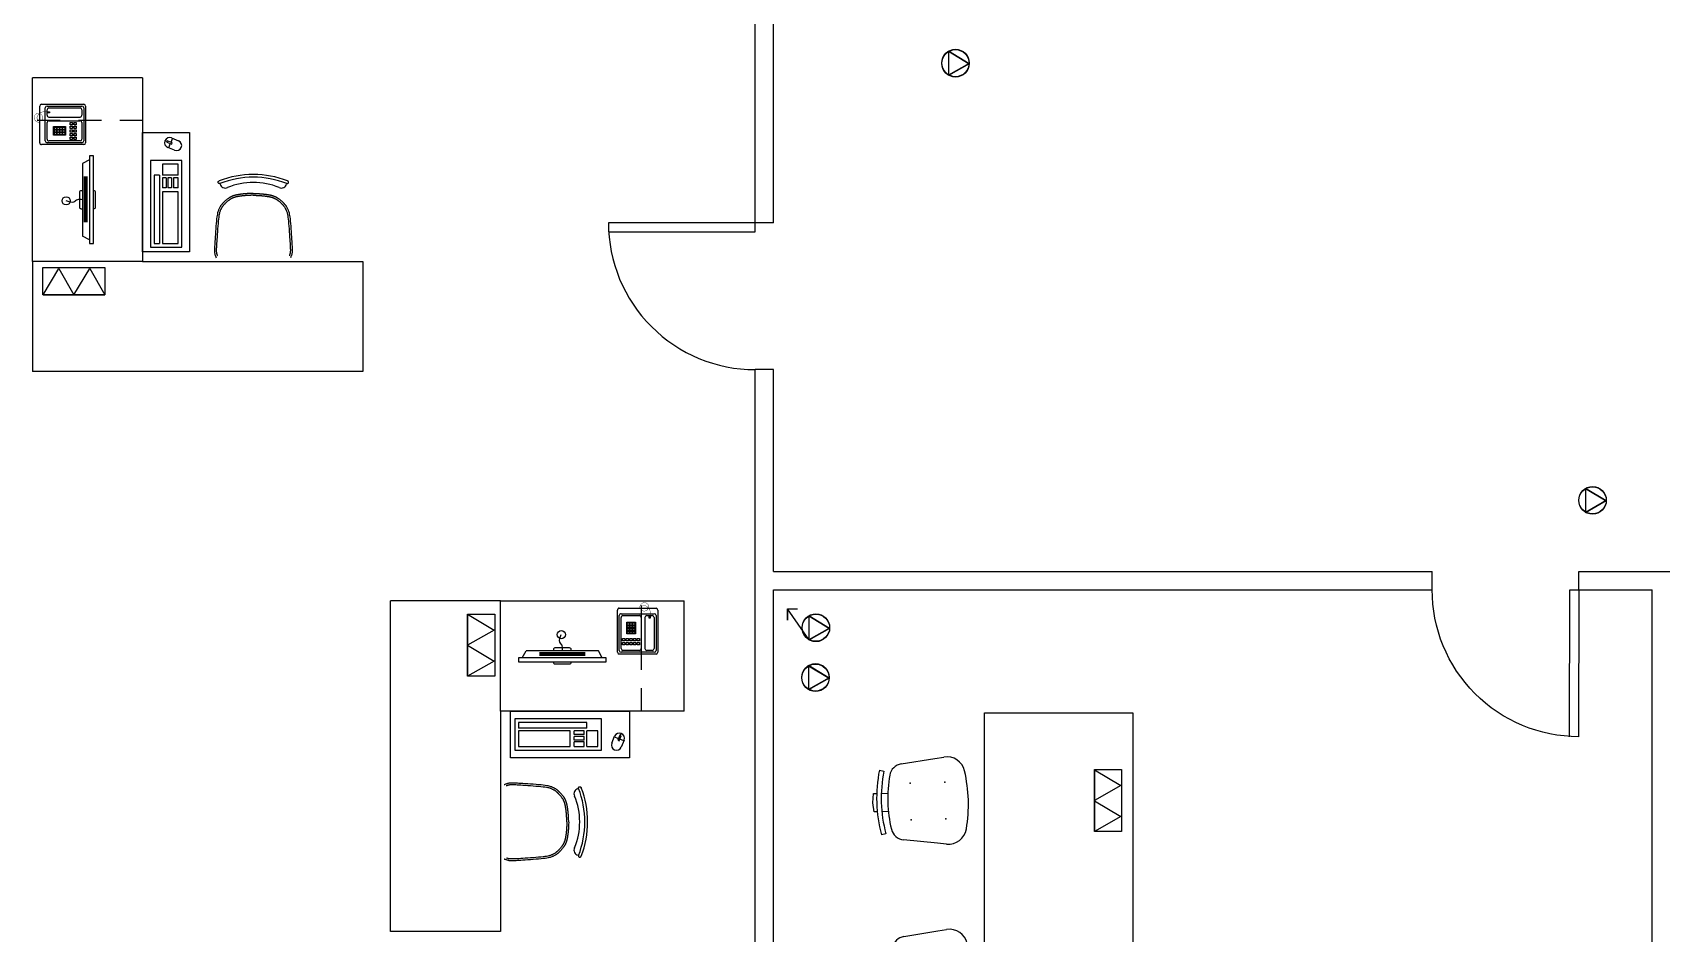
# Model space of a CAD drawing. Header units: millimetres. Extents: x 379 to 563, y 812 to 870.
# Drawn here: x 401.2 to 410.09, y 846.36 to 851.26 of the extents above; entities that cross this region are included whole.
import ezdxf

# ---------------------------------------------------------------- set-up
doc = ezdxf.new("R2010")
doc.units = ezdxf.units.MM
doc.linetypes.add('HIDDEN2', pattern=[0.1875, 0.125, -0.0625])
doc.layers.add('mobiliario', color=140, linetype='Continuous')
doc.layers.add('pontos', color=72, linetype='Continuous')

# ---------------------------------------------------------------- blocks, each defined once
blk = doc.blocks.new('SCHA', base_point=(308, 633))
for p, q in [((298.51, 638.05), (298.76, 640)), ((317.24, 640), (317.49, 638.05))]:
    blk.add_line(p, q)
for centre, radius, start, end in [((302.47, 637.55), 4, 172.875, 258.6195), ((313.53, 637.55), 4, 281.3805, 7.125), ((308, 665), 32, 258.6195, 281.3805)]:
    blk.add_arc(centre, radius, start, end)
for p in [(304, 638), (312, 638)]:
    blk.add_point(p)
blk = doc.blocks.new('SCHB', base_point=(308, 633))
for p, q in [((306, 653.62), (308, 653.87)), ((308, 653.87), (310, 653.62)), ((300.96, 652.19), (300.96, 652.19)), ((301.18, 651.22), (300.96, 652.19)), ((306, 652.94), (306, 653.62)), ((306, 650.58), (306, 651.93)), ((310, 653.62), (310, 652.94)), ((310, 651.93), (310, 650.58)), ((315.04, 652.19), (314.82, 651.22)), ((298.76, 640), (299.73, 647.4)), ((316.27, 647.4), (317.24, 640))]:
    blk.add_line(p, q)
for centre, radius, start, end in [((308, 622), 31, 76.866, 103.134), ((308, 622), 30, 76.866, 103.134), ((308, 621.58), 29, 78.2498, 101.7502), ((302.71, 647.03), 3, 101.7502, 172.875), ((313.29, 647.03), 3, 7.125, 78.2498)]:
    blk.add_arc(centre, radius, start, end)
for p in [(304, 645.58), (312, 645.58)]:
    blk.add_point(p)
blk = doc.blocks.new('Cadeira-03')
at = {"xscale": 2.5, "yscale": 2.5, "zscale": 2.5}
for name in ['SCHB', 'SCHA']:
    blk.add_blockref(name, (0, 0), dxfattribs=at)
blk = doc.blocks.new('TELEFOP')
for p, q in [((-0.1, 0), (0.1, 0)), ((-0.11, -0.24), (-0.11, -0.01)), ((-0.1, -0.21), (-0.1, -0.02)), ((-0.09, -0.01), (0.09, -0.01)), ((-0.09, -0.2), (-0.09, -0.03)), ((-0.08, -0.02), (-0.05, -0.02)), ((-0.04, -0.2), (-0.04, -0.03)), ((-0.02, -0.2), (-0.02, -0.03)), ((-0.01, -0.02), (0.08, -0.02)), ((0.09, -0.03), (0.09, -0.2)), ((0.1, -0.02), (0.1, -0.21)), ((0.11, -0.01), (0.11, -0.24)), ((0.0123, -0.1745), (0.0123, -0.1104)), ((0.0123, -0.1104), (0.0587, -0.1104)), ((0.0587, -0.1745), (0.0123, -0.1745)), ((0.0587, -0.1104), (0.0587, -0.1745)), ((0.1, -0.25), (-0.1, -0.25)), ((0.09, -0.22), (-0.09, -0.22)), ((-0.05, -0.21), (-0.08, -0.21)), ((0.08, -0.21), (-0.01, -0.21))]:
    blk.add_line(p, q)
for points in [[(-0.0099, -0.0507), (0.002, -0.0507), (0.002, -0.0626), (-0.0099, -0.0626)], [(-0.0099, -0.0723), (0.002, -0.0723), (0.002, -0.0842), (-0.0099, -0.0842)], [(0.0101, -0.0507), (0.022, -0.0507), (0.022, -0.0626), (0.0101, -0.0626)], [(0.0101, -0.0723), (0.022, -0.0723), (0.022, -0.0842), (0.0101, -0.0842)], [(0.0301, -0.0507), (0.042, -0.0507), (0.042, -0.0626), (0.0301, -0.0626)], [(0.0301, -0.0723), (0.042, -0.0723), (0.042, -0.0842), (0.0301, -0.0842)], [(0.0501, -0.0507), (0.062, -0.0507), (0.062, -0.0626), (0.0501, -0.0626)], [(0.0501, -0.0723), (0.062, -0.0723), (0.062, -0.0842), (0.0501, -0.0842)], [(0.0701, -0.0507), (0.082, -0.0507), (0.082, -0.0626), (0.0701, -0.0626)], [(0.0701, -0.0723), (0.082, -0.0723), (0.082, -0.0842), (0.0701, -0.0842)], [(0.0156, -0.1133), (0.0274, -0.1133), (0.0274, -0.1252), (0.0156, -0.1252)], [(0.0156, -0.128), (0.0274, -0.128), (0.0274, -0.1399), (0.0156, -0.1399)], [(0.0156, -0.1427), (0.0274, -0.1427), (0.0274, -0.1545), (0.0156, -0.1545)], [(0.0156, -0.1581), (0.0274, -0.1581), (0.0274, -0.17), (0.0156, -0.17)], [(0.0302, -0.1133), (0.0421, -0.1133), (0.0421, -0.1252), (0.0302, -0.1252)], [(0.0302, -0.128), (0.0421, -0.128), (0.0421, -0.1399), (0.0302, -0.1399)], [(0.0302, -0.1427), (0.0421, -0.1427), (0.0421, -0.1545), (0.0302, -0.1545)], [(0.0302, -0.1581), (0.0421, -0.1581), (0.0421, -0.17), (0.0302, -0.17)], [(0.0449, -0.1133), (0.0568, -0.1133), (0.0568, -0.1252), (0.0449, -0.1252)], [(0.0449, -0.128), (0.0568, -0.128), (0.0568, -0.1399), (0.0449, -0.1399)], [(0.0449, -0.1427), (0.0568, -0.1427), (0.0568, -0.1545), (0.0449, -0.1545)], [(0.0449, -0.1581), (0.0568, -0.1581), (0.0568, -0.17), (0.0449, -0.17)], [(-0.0685, -0.2056), (-0.0685, -0.1961), (-0.0626, -0.1961), (-0.0626, -0.2056)]]:
    blk.add_lwpolyline(points, close=True)
at = {"const_width": 0.00199}
blk.add_lwpolyline([(-0.0658, -0.2059, 0.40574), (-0.0446, -0.2623, 1.618522), (-0.0401, -0.2348, 1.478802), (-0.0189, -0.2719, 0.24273), (-0.0114, -0.2476, 0.24273)], format="xyb", dxfattribs=at)
for centre, start, end in [((-0.1, -0.01), 90, 180), ((0.1, -0.01), 0, 90), ((-0.09, -0.02), 90, 180), ((-0.08, -0.03), 90, 180), ((-0.05, -0.03), 360, 90), ((-0.01, -0.03), 90, 180), ((0.08, -0.03), 0, 90), ((0.09, -0.02), 0, 90), ((-0.1, -0.24), 180, 270), ((-0.09, -0.21), 180, 270), ((-0.08, -0.2), 180, 270), ((-0.05, -0.2), 270, 360), ((-0.01, -0.2), 180, 270), ((0.08, -0.2), 270, 0), ((0.09, -0.21), 270, 0), ((0.1, -0.24), 270, 0)]:
    blk.add_arc(centre, 0.01, start, end)

msp = doc.modelspace()

# ---------------------------------------------------------------- linework, layer by layer
for p, q in [((405.1435, 850.2281), (405.1435, 851.3281)), ((405.2435, 850.2281), (405.2435, 851.3281)), ((404.3435, 850.2281), (404.3435, 850.1781)), ((405.2435, 850.2281), (405.1435, 850.2281)), ((405.1435, 841.4338), (405.1435, 849.4281)), ((405.2435, 849.4281), (405.1435, 849.4281)), ((405.2435, 848.3281), (405.2435, 849.4281)), ((405.2435, 848.3281), (408.8352, 848.3281)), ((408.8352, 848.2281), (408.8352, 848.3281)), ((409.6352, 848.2281), (409.6352, 848.3281)), ((409.6352, 848.3281), (413.4352, 848.3281)), ((405.2435, 841.5338), (405.2435, 848.2281)), ((405.2435, 848.2281), (408.8352, 848.2281)), ((409.6352, 848.2281), (410.0352, 848.2281)), ((410.0352, 841.534), (410.0352, 848.2281))]:
    msp.add_line(p, q)
for points in [[(404.3435, 850.1781), (405.1435, 850.1781), (405.1435, 850.2281), (404.3435, 850.2281, 0.414214), (405.1435, 849.4281)], [(409.5831, 847.4282), (409.5852, 848.2282), (409.6352, 848.2281), (409.6331, 847.4281, -0.414214), (408.8352, 848.2302)]]:
    msp.add_lwpolyline(points, format="xyb")
at = {"layer": 'mobiliario'}
for p, q in [((401.2035, 850.0174), (401.2035, 851.0174)), ((401.8035, 851.0174), (401.2035, 851.0174)), ((401.8035, 851.0174), (401.8035, 850.0174)), ((401.9658, 850.6888), (401.9566, 850.6666)), ((401.9618, 850.6904), (401.9993, 850.675)), ((401.9362, 850.6708), (401.9255, 850.6752)), ((401.9781, 850.6234), (401.9406, 850.6388)), ((401.9537, 850.6594), (401.9446, 850.6372)), ((401.5131, 850.5717), (401.476, 850.5509)), ((401.476, 850.5509), (401.476, 850.1561)), ((401.5131, 850.5924), (401.5131, 850.1146)), ((401.5349, 850.5924), (401.5131, 850.5924)), ((401.5349, 850.1146), (401.5349, 850.5924)), ((402.0168, 850.5679), (401.8458, 850.5679)), ((401.8458, 850.5679), (401.8458, 850.095)), ((401.9967, 850.5478), (401.9112, 850.5478)), ((401.9112, 850.5478), (401.9112, 850.4874)), ((401.9967, 850.4874), (401.9967, 850.5478)), ((402.0168, 850.095), (402.0168, 850.5679)), ((401.5026, 850.4766), (401.4832, 850.4766)), ((401.5026, 850.4704), (401.4832, 850.4704)), ((401.5026, 850.4641), (401.4832, 850.4641)), ((401.5026, 850.4579), (401.4832, 850.4579)), ((401.5026, 850.4516), (401.4832, 850.4516)), ((401.5026, 850.4454), (401.4832, 850.4454)), ((401.5026, 850.4391), (401.4832, 850.4391)), ((401.5026, 850.4329), (401.4832, 850.4329)), ((401.5026, 850.4266), (401.4832, 850.4266)), ((401.8659, 850.4874), (401.8659, 850.1151)), ((401.8961, 850.4874), (401.8659, 850.4874)), ((401.8961, 850.4874), (401.8961, 850.1151)), ((401.9967, 850.4874), (401.9112, 850.4874)), ((401.9313, 850.4723), (401.9112, 850.4723)), ((401.9112, 850.4723), (401.9112, 850.4188)), ((401.9313, 850.4723), (401.9313, 850.4188)), ((401.9615, 850.4723), (401.9414, 850.4723)), ((401.9414, 850.4723), (401.9414, 850.4188)), ((401.9615, 850.4723), (401.9615, 850.4188)), ((401.9967, 850.4723), (401.9716, 850.4723)), ((401.9716, 850.4723), (401.9716, 850.4188)), ((401.9967, 850.4188), (401.9967, 850.4723)), ((402.2249, 850.4419), (402.2256, 850.4393)), ((402.5896, 850.4419), (402.5888, 850.4393)), ((401.5026, 850.4204), (401.4832, 850.4204)), ((401.5026, 850.4141), (401.4832, 850.4141)), ((401.5026, 850.4079), (401.4832, 850.4079)), ((401.5026, 850.4016), (401.4832, 850.4016)), ((401.5026, 850.3954), (401.4832, 850.3954)), ((401.5026, 850.3891), (401.4832, 850.3891)), ((401.5026, 850.3829), (401.4832, 850.3829)), ((401.5026, 850.3766), (401.4832, 850.3766)), ((401.5026, 850.3704), (401.4832, 850.3704)), ((401.5026, 850.3641), (401.4832, 850.3641)), ((401.5026, 850.3579), (401.4832, 850.3579)), ((401.5026, 850.3516), (401.4832, 850.3516)), ((401.5026, 850.3454), (401.4832, 850.3454)), ((401.5026, 850.3391), (401.4832, 850.3391)), ((401.5026, 850.3329), (401.4832, 850.3329)), ((401.9313, 850.4188), (401.9112, 850.4188)), ((401.9967, 850.3962), (401.9112, 850.3962)), ((401.9112, 850.3962), (401.9112, 850.1151)), ((401.9615, 850.4188), (401.9414, 850.4188)), ((401.9967, 850.4188), (401.9716, 850.4188)), ((401.9967, 850.1151), (401.9967, 850.3962)), ((401.5026, 850.3266), (401.4832, 850.3266)), ((401.5026, 850.3204), (401.4832, 850.3204)), ((401.5026, 850.3141), (401.4832, 850.3141)), ((401.5026, 850.3079), (401.4832, 850.3079)), ((401.5026, 850.3016), (401.4832, 850.3016)), ((401.5026, 850.2954), (401.4832, 850.2954)), ((401.5026, 850.2891), (401.4832, 850.2891)), ((401.5026, 850.2829), (401.4832, 850.2829)), ((401.5026, 850.2766), (401.4832, 850.2766)), ((401.5026, 850.2704), (401.4832, 850.2704)), ((401.5026, 850.2641), (401.4832, 850.2641)), ((401.5026, 850.2579), (401.4832, 850.2579)), ((401.5026, 850.2516), (401.4832, 850.2516)), ((401.5026, 850.2454), (401.4832, 850.2454)), ((401.5131, 850.1353), (401.476, 850.1561)), ((401.5026, 850.2391), (401.4832, 850.2391)), ((401.5026, 850.2329), (401.4832, 850.2329)), ((401.5131, 850.1146), (401.5349, 850.1146)), ((401.8458, 850.095), (402.0168, 850.095)), ((401.8659, 850.1151), (401.8961, 850.1151)), ((401.9112, 850.1151), (401.9967, 850.1151)), ((401.8035, 850.0174), (401.2035, 850.0174)), ((401.2035, 850.0174), (401.2035, 849.4174)), ((402.1929, 850.0174), (402.6195, 850.0174)), ((401.8035, 849.4174), (401.2035, 849.4174)), ((403.1558, 847.5677), (403.1558, 848.1677)), ((403.7558, 848.1677), (403.1558, 848.1677)), ((403.7558, 848.1677), (404.7558, 848.1677)), ((403.7558, 847.5677), (403.7558, 848.1677)), ((404.7558, 847.5677), (404.7558, 848.1677)), ((403.853, 847.8582), (403.853, 847.8363)), ((404.3309, 847.8582), (403.853, 847.8582)), ((403.8737, 847.8582), (403.8946, 847.8953)), ((404.2893, 847.8953), (403.8946, 847.8953)), ((403.9713, 847.8687), (403.9713, 847.8881)), ((403.9776, 847.8687), (403.9776, 847.8881)), ((403.9838, 847.8687), (403.9838, 847.8881)), ((403.9901, 847.8687), (403.9901, 847.8881)), ((403.9963, 847.8687), (403.9963, 847.8881)), ((404.0026, 847.8687), (404.0026, 847.8881)), ((404.0088, 847.8687), (404.0088, 847.8881)), ((404.0151, 847.8687), (404.0151, 847.8881)), ((404.0213, 847.8687), (404.0213, 847.8881)), ((404.0276, 847.8687), (404.0276, 847.8881)), ((404.0338, 847.8687), (404.0338, 847.8881)), ((404.0401, 847.8687), (404.0401, 847.8881)), ((404.0463, 847.8687), (404.0463, 847.8881)), ((404.0526, 847.8687), (404.0526, 847.8881)), ((404.0588, 847.8687), (404.0588, 847.8881)), ((404.0651, 847.8687), (404.0651, 847.8881)), ((404.0713, 847.8687), (404.0713, 847.8881)), ((404.0776, 847.8687), (404.0776, 847.8881)), ((404.0838, 847.8687), (404.0838, 847.8881)), ((404.0901, 847.8687), (404.0901, 847.8881)), ((404.0963, 847.8687), (404.0963, 847.8881)), ((404.1026, 847.8687), (404.1026, 847.8881)), ((404.1088, 847.8687), (404.1088, 847.8881)), ((404.1151, 847.8687), (404.1151, 847.8881)), ((404.1213, 847.8687), (404.1213, 847.8881)), ((404.1276, 847.8687), (404.1276, 847.8881)), ((404.1338, 847.8687), (404.1338, 847.8881)), ((404.1401, 847.8687), (404.1401, 847.8881)), ((404.1463, 847.8687), (404.1463, 847.8881)), ((404.1526, 847.8687), (404.1526, 847.8881)), ((404.1588, 847.8687), (404.1588, 847.8881)), ((404.1651, 847.8687), (404.1651, 847.8881)), ((404.1713, 847.8687), (404.1713, 847.8881)), ((404.1776, 847.8687), (404.1776, 847.8881)), ((404.1838, 847.8687), (404.1838, 847.8881)), ((404.1901, 847.8687), (404.1901, 847.8881)), ((404.1963, 847.8687), (404.1963, 847.8881)), ((404.2026, 847.8687), (404.2026, 847.8881)), ((404.2088, 847.8687), (404.2088, 847.8881)), ((404.2151, 847.8687), (404.2151, 847.8881)), ((404.3101, 847.8582), (404.2893, 847.8953)), ((404.3309, 847.8363), (404.3309, 847.8582)), ((403.853, 847.8363), (404.3309, 847.8363)), ((404.7558, 847.5677), (403.7558, 847.5677)), ((403.8334, 847.5255), (403.8334, 847.3544)), ((404.3064, 847.5255), (403.8334, 847.5255)), ((404.2259, 847.5053), (403.8536, 847.5053)), ((403.8536, 847.5053), (403.8536, 847.4752)), ((404.2259, 847.4752), (404.2259, 847.5053)), ((404.3064, 847.3544), (404.3064, 847.5255)), ((404.2259, 847.4752), (403.8536, 847.4752)), ((403.8536, 847.4601), (403.8536, 847.3745)), ((404.1346, 847.4601), (403.8536, 847.4601)), ((404.1346, 847.3745), (404.1346, 847.4601)), ((404.1573, 847.4399), (404.1573, 847.4601)), ((404.2108, 847.4601), (404.1573, 847.4601)), ((404.2108, 847.4399), (404.1573, 847.4399)), ((404.1573, 847.4097), (404.1573, 847.4299)), ((404.2108, 847.4299), (404.1573, 847.4299)), ((404.2108, 847.4097), (404.1573, 847.4097)), ((404.2108, 847.4399), (404.2108, 847.4601)), ((404.2108, 847.4097), (404.2108, 847.4299)), ((404.2259, 847.3745), (404.2259, 847.4601)), ((404.2862, 847.4601), (404.2259, 847.4601)), ((404.2862, 847.3745), (404.2862, 847.4601)), ((404.3619, 847.3931), (404.3773, 847.4306)), ((404.3978, 847.4176), (404.3757, 847.4267)), ((404.4272, 847.4055), (404.405, 847.4146)), ((404.4092, 847.435), (404.4137, 847.4458)), ((404.4288, 847.4094), (404.4134, 847.3719)), ((403.8334, 847.3544), (404.3064, 847.3544)), ((403.8536, 847.3745), (404.1346, 847.3745)), ((404.1573, 847.3745), (404.1573, 847.3997)), ((404.2108, 847.3997), (404.1573, 847.3997)), ((404.1573, 847.3745), (404.2108, 847.3745)), ((404.2108, 847.3745), (404.2108, 847.3997)), ((404.2259, 847.3745), (404.2862, 847.3745)), ((403.7558, 847.1783), (403.7558, 846.7517)), ((404.1803, 847.1464), (404.1777, 847.1456)), ((404.1803, 846.7817), (404.1777, 846.7824))]:
    msp.add_line(p, q, dxfattribs=at)
at = {"layer": 'mobiliario', "linetype": 'HIDDEN2'}
for p, q in [((401.8035, 850.7863), (401.2035, 850.7863)), ((404.5247, 847.5677), (404.5247, 848.1677))]:
    msp.add_line(p, q, dxfattribs=at)
at = {"layer": 'mobiliario'}
for points in [[(402.0585, 850.0703), (401.8035, 850.0703), (401.8035, 850.7203), (402.0585, 850.7203)], [(401.9654, 850.663), (401.9377, 850.6744), (401.9347, 850.6672), (401.9624, 850.6558)], [(403.8088, 847.3127), (403.8088, 847.5677), (404.4588, 847.5677), (404.4588, 847.3127)], [(406.3945, 847.5583), (407.2024, 847.5583), (407.2024, 845.6448), (406.3945, 845.6448)], [(404.4014, 847.4058), (404.4128, 847.4335), (404.4056, 847.4365), (404.3942, 847.4088)]]:
    msp.add_lwpolyline(points, close=True, dxfattribs=at)
for points in [[(402.2249, 850.4419, -0.095977), (402.2219, 850.4416, -0.097414), (402.219, 850.4425, -0.099518), (402.2167, 850.4445, -0.101059), (402.2154, 850.4471, -0.101059), (402.2152, 850.45, -0.099518), (402.2162, 850.4528, -0.097414), (402.2181, 850.4551, -0.095977), (402.2209, 850.4564, -0.095977)], [(402.5896, 850.4419, 0.095977), (402.5926, 850.4416, 0.097414), (402.5954, 850.4425, 0.099518), (402.5977, 850.4445, 0.101059), (402.599, 850.4471, 0.101059), (402.5992, 850.45, 0.099518), (402.5983, 850.4528, 0.097414), (402.5963, 850.4551, 0.095977), (402.5936, 850.4564, 0.095977)], [(401.476, 850.4022), (401.4675, 850.4022, 0.414214), (401.459, 850.3937), (401.459, 850.3133, 0.414214), (401.4675, 850.3048), (401.476, 850.3048)], [(401.5349, 850.3048), (401.5381, 850.3048, 0.414214), (401.5465, 850.3133), (401.5465, 850.3937, 0.414214), (401.5381, 850.4022), (401.5349, 850.4022)], [(404.1406, 847.8953), (404.1406, 847.9038, 0.414214), (404.1321, 847.9122), (404.0517, 847.9122, 0.414214), (404.0433, 847.9038), (404.0433, 847.8953)], [(404.0433, 847.8363), (404.0433, 847.8332, 0.414214), (404.0517, 847.8247), (404.1321, 847.8247, 0.414214), (404.1406, 847.8332), (404.1406, 847.8363)], [(404.1803, 847.1464, -0.095977), (404.1801, 847.1494, -0.097414), (404.181, 847.1522, -0.099518), (404.1829, 847.1545, -0.101059), (404.1855, 847.1558, -0.101059), (404.1884, 847.156, -0.099518), (404.1913, 847.1551, -0.097414), (404.1935, 847.1531, -0.095977), (404.1949, 847.1504, -0.095977)], [(404.1803, 846.7817, 0.095977), (404.1801, 846.7787, 0.097414), (404.181, 846.7758, 0.099518), (404.1829, 846.7735, 0.101059), (404.1855, 846.7722, 0.101059), (404.1884, 846.772, 0.099518), (404.1913, 846.773, 0.097414), (404.1935, 846.7749, 0.095977), (404.1949, 846.7777, 0.095977)]]:
    msp.add_lwpolyline(points, format="xyb", dxfattribs=at)
for points in [[(402.4067, 850.3886), (402.4032, 850.3884), (402.3928, 850.3879), (402.3892, 850.3877), (402.386, 850.3876), (402.3832, 850.3874), (402.3792, 850.3872), (402.3767, 850.3871), (402.3755, 850.387), (402.3742, 850.387), (402.3729, 850.3869), (402.3717, 850.3868), (402.3704, 850.3868), (402.3691, 850.3867), (402.3678, 850.3866), (402.3665, 850.3865), (402.3652, 850.3864), (402.3639, 850.3863), (402.3626, 850.3862), (402.3613, 850.3861), (402.36, 850.3859), (402.3587, 850.3858), (402.3575, 850.3857), (402.3562, 850.3856), (402.355, 850.3854), (402.3537, 850.3853), (402.3525, 850.3852), (402.3512, 850.3851), (402.3499, 850.3849), (402.3487, 850.3848), (402.3474, 850.3847), (402.3461, 850.3845), (402.3448, 850.3844), (402.3436, 850.3842), (402.3423, 850.3841), (402.341, 850.3839), (402.3397, 850.3838), (402.3384, 850.3836), (402.3371, 850.3834), (402.3357, 850.3832), (402.3344, 850.383), (402.3331, 850.3828), (402.3318, 850.3826), (402.3306, 850.3824), (402.3293, 850.3822), (402.3281, 850.3819), (402.3268, 850.3817), (402.3256, 850.3815), (402.3244, 850.3813), (402.3231, 850.3811), (402.3219, 850.3809), (402.3206, 850.3807), (402.3193, 850.3805), (402.318, 850.3803), (402.3166, 850.38), (402.3153, 850.3797), (402.3139, 850.3795), (402.3125, 850.3792), (402.3112, 850.3789), (402.3098, 850.3785), (402.3084, 850.3782), (402.3071, 850.3778), (402.3057, 850.3774), (402.3043, 850.377), (402.303, 850.3766), (402.3016, 850.3762), (402.3003, 850.3757), (402.2989, 850.3753), (402.2976, 850.3748), (402.2963, 850.3743), (402.2949, 850.3738), (402.2936, 850.3733), (402.2922, 850.3728), (402.2909, 850.3722), (402.2895, 850.3716), (402.2882, 850.371), (402.2868, 850.3704), (402.2854, 850.3698), (402.284, 850.3691), (402.2826, 850.3683), (402.2811, 850.3676), (402.2797, 850.3667), (402.2782, 850.3658), (402.2766, 850.3649), (402.275, 850.3638), (402.2733, 850.3626), (402.2714, 850.3613), (402.2695, 850.3599), (402.2675, 850.3583), (402.2653, 850.3566), (402.2631, 850.3548), (402.2609, 850.353), (402.2586, 850.3511), (402.2564, 850.3492), (402.2542, 850.3474), (402.2522, 850.3455), (402.2503, 850.3438), (402.2485, 850.3421), (402.2469, 850.3406), (402.2453, 850.339), (402.2439, 850.3376), (402.2425, 850.3361), (402.2412, 850.3347), (402.2399, 850.3333), (402.2386, 850.3319), (402.2373, 850.3305), (402.2359, 850.329), (402.2346, 850.3274), (402.2332, 850.3256), (402.2317, 850.3238), (402.2303, 850.3219), (402.2289, 850.3198), (402.2275, 850.3176), (402.2261, 850.3153), (402.2247, 850.3129), (402.2234, 850.3104), (402.222, 850.3077), (402.2207, 850.305), (402.2193, 850.3021), (402.218, 850.299), (402.2167, 850.2957), (402.2153, 850.2919), (402.2139, 850.2875), (402.2125, 850.2823), (402.2112, 850.2761), (402.2099, 850.2688), (402.2086, 850.2601), (402.2073, 850.2498), (402.206, 850.2379), (402.2048, 850.2245), (402.2036, 850.2101), (402.2024, 850.1952), (402.2013, 850.1802), (402.2002, 850.1655), (402.1993, 850.1515), (402.1984, 850.1386), (402.1977, 850.1272), (402.197, 850.1173), (402.1965, 850.1086), (402.196, 850.1011), (402.1957, 850.0946), (402.1954, 850.0889), (402.1953, 850.0838), (402.1952, 850.0794), (402.1953, 850.0753), (402.1954, 850.0715), (402.1957, 850.068), (402.1961, 850.0647), (402.1966, 850.0615), (402.1972, 850.0585), (402.198, 850.0556), (402.1988, 850.0527), (402.1998, 850.0498), (402.2008, 850.0469), (402.202, 850.044), (402.2031, 850.0411), (402.2044, 850.0382), (402.205, 850.037)], [(402.4072, 850.3786), (402.4037, 850.3784), (402.4006, 850.3783), (402.3979, 850.3781), (402.3955, 850.378), (402.3933, 850.3779), (402.3914, 850.3778), (402.3897, 850.3777), (402.3881, 850.3777), (402.3865, 850.3776), (402.3851, 850.3775), (402.3837, 850.3774), (402.3823, 850.3774), (402.381, 850.3773), (402.3797, 850.3772), (402.3785, 850.3772), (402.3772, 850.3771), (402.376, 850.377), (402.3747, 850.377), (402.3735, 850.3769), (402.3722, 850.3768), (402.371, 850.3768), (402.3697, 850.3767), (402.3685, 850.3766), (402.3672, 850.3765), (402.366, 850.3764), (402.3647, 850.3763), (402.3635, 850.3762), (402.3622, 850.3761), (402.361, 850.376), (402.3597, 850.3759), (402.3585, 850.3757), (402.3572, 850.3756), (402.356, 850.3755), (402.3547, 850.3754), (402.3535, 850.3752), (402.3522, 850.3751), (402.351, 850.375), (402.3497, 850.3748), (402.3485, 850.3747), (402.3472, 850.3746), (402.346, 850.3744), (402.3447, 850.3743), (402.3435, 850.3741), (402.3422, 850.374), (402.341, 850.3738), (402.3397, 850.3737), (402.3385, 850.3735), (402.3372, 850.3733), (402.336, 850.3731), (402.3347, 850.3729), (402.3335, 850.3727), (402.3322, 850.3725), (402.331, 850.3723), (402.3297, 850.3721), (402.3285, 850.3719), (402.3272, 850.3717), (402.326, 850.3715), (402.3247, 850.3713), (402.3235, 850.3711), (402.3222, 850.3708), (402.321, 850.3706), (402.3197, 850.3704), (402.3185, 850.3702), (402.3172, 850.3699), (402.316, 850.3697), (402.3147, 850.3694), (402.3135, 850.3691), (402.3122, 850.3688), (402.311, 850.3685), (402.3097, 850.3682), (402.3085, 850.3678), (402.3072, 850.3674), (402.306, 850.3671), (402.3047, 850.3667), (402.3035, 850.3663), (402.3022, 850.3658), (402.301, 850.3654), (402.2997, 850.3649), (402.2985, 850.3645), (402.2972, 850.364), (402.296, 850.3635), (402.2947, 850.363), (402.2935, 850.3624), (402.2922, 850.3619), (402.291, 850.3613), (402.2897, 850.3607), (402.2885, 850.3601), (402.2872, 850.3595), (402.286, 850.3588), (402.2847, 850.3581), (402.2834, 850.3573), (402.282, 850.3565), (402.2806, 850.3555), (402.279, 850.3544), (402.2774, 850.3532), (402.2756, 850.3519), (402.2736, 850.3504), (402.2715, 850.3488), (402.2694, 850.3471), (402.2672, 850.3453), (402.265, 850.3435), (402.2629, 850.3416), (402.2608, 850.3398), (402.2589, 850.3381), (402.2571, 850.3365), (402.2554, 850.3349), (402.2539, 850.3334), (402.2524, 850.332), (402.2511, 850.3306), (402.2497, 850.3292), (402.2485, 850.3279), (402.2472, 850.3265), (402.246, 850.3252), (402.2447, 850.3238), (402.2435, 850.3224), (402.2422, 850.3209), (402.241, 850.3194), (402.2397, 850.3178), (402.2385, 850.3161), (402.2372, 850.3143), (402.236, 850.3123), (402.2347, 850.3103), (402.2335, 850.3081), (402.2322, 850.3058), (402.231, 850.3033), (402.2297, 850.3007), (402.2285, 850.298), (402.2272, 850.2951), (402.226, 850.2921), (402.2247, 850.2887), (402.2235, 850.2847), (402.2222, 850.2799), (402.221, 850.2742), (402.2197, 850.2672), (402.2185, 850.2588), (402.2172, 850.2487), (402.216, 850.2369), (402.2147, 850.2236), (402.2135, 850.2093), (402.2124, 850.1945), (402.2113, 850.1795), (402.2102, 850.1648), (402.2093, 850.1508), (402.2084, 850.1379), (402.2076, 850.1266), (402.207, 850.1167), (402.2064, 850.108), (402.206, 850.1006), (402.2057, 850.0941), (402.2054, 850.0885), (402.2053, 850.0836), (402.2052, 850.0794), (402.2053, 850.0755), (402.2054, 850.0721), (402.2057, 850.069), (402.206, 850.0661), (402.2064, 850.0634), (402.207, 850.0608), (402.2076, 850.0583), (402.2084, 850.0557), (402.2093, 850.0531), (402.2102, 850.0504), (402.2113, 850.0477), (402.2114, 850.0474)], [(402.4072, 850.3786), (402.4107, 850.3784), (402.4138, 850.3783), (402.4166, 850.3781), (402.419, 850.378), (402.4211, 850.3779), (402.423, 850.3778), (402.4248, 850.3777), (402.4264, 850.3777), (402.4279, 850.3776), (402.4294, 850.3775), (402.4308, 850.3774), (402.4321, 850.3774), (402.4334, 850.3773), (402.4347, 850.3772), (402.436, 850.3772), (402.4372, 850.3771), (402.4385, 850.377), (402.4397, 850.377), (402.441, 850.3769), (402.4422, 850.3768), (402.4435, 850.3768), (402.4447, 850.3767), (402.446, 850.3766), (402.4472, 850.3765), (402.4485, 850.3764), (402.4497, 850.3763), (402.451, 850.3762), (402.4522, 850.3761), (402.4535, 850.376), (402.4547, 850.3759), (402.456, 850.3757), (402.4572, 850.3756), (402.4585, 850.3755), (402.4597, 850.3754), (402.461, 850.3752), (402.4622, 850.3751), (402.4635, 850.375), (402.4647, 850.3748), (402.466, 850.3747), (402.4672, 850.3746), (402.4685, 850.3744), (402.4697, 850.3743), (402.471, 850.3741), (402.4722, 850.374), (402.4735, 850.3738), (402.4747, 850.3737), (402.476, 850.3735), (402.4772, 850.3733), (402.4785, 850.3731), (402.4797, 850.3729), (402.481, 850.3727), (402.4822, 850.3725), (402.4835, 850.3723), (402.4847, 850.3721), (402.486, 850.3719), (402.4872, 850.3717), (402.4885, 850.3715), (402.4897, 850.3713), (402.491, 850.3711), (402.4922, 850.3708), (402.4935, 850.3706), (402.4947, 850.3704), (402.496, 850.3702), (402.4972, 850.3699), (402.4985, 850.3697), (402.4997, 850.3694), (402.501, 850.3691), (402.5022, 850.3688), (402.5035, 850.3685), (402.5047, 850.3682), (402.506, 850.3678), (402.5072, 850.3674), (402.5085, 850.3671), (402.5097, 850.3667), (402.511, 850.3663), (402.5122, 850.3658), (402.5135, 850.3654), (402.5147, 850.3649), (402.516, 850.3645), (402.5172, 850.364), (402.5185, 850.3635), (402.5197, 850.363), (402.521, 850.3624), (402.5222, 850.3619), (402.5235, 850.3613), (402.5247, 850.3607), (402.526, 850.3601), (402.5272, 850.3595), (402.5285, 850.3588), (402.5297, 850.3581), (402.5311, 850.3573), (402.5324, 850.3565), (402.5339, 850.3555), (402.5354, 850.3544), (402.5371, 850.3532), (402.5389, 850.3519), (402.5408, 850.3504), (402.5429, 850.3488), (402.545, 850.3471), (402.5472, 850.3453), (402.5494, 850.3435), (402.5515, 850.3416), (402.5536, 850.3398), (402.5556, 850.3381), (402.5574, 850.3365), (402.559, 850.3349), (402.5606, 850.3334), (402.562, 850.332), (402.5634, 850.3306), (402.5647, 850.3292), (402.566, 850.3279), (402.5672, 850.3265), (402.5685, 850.3252), (402.5697, 850.3238), (402.571, 850.3224), (402.5722, 850.3209), (402.5735, 850.3194), (402.5747, 850.3178), (402.576, 850.3161), (402.5772, 850.3143), (402.5785, 850.3123), (402.5797, 850.3103), (402.581, 850.3081), (402.5822, 850.3058), (402.5835, 850.3033), (402.5847, 850.3007), (402.586, 850.298), (402.5872, 850.2951), (402.5885, 850.2921), (402.5897, 850.2887), (402.591, 850.2847), (402.5922, 850.2799), (402.5935, 850.2742), (402.5947, 850.2672), (402.596, 850.2588), (402.5972, 850.2487), (402.5985, 850.2369), (402.5997, 850.2236), (402.6009, 850.2093), (402.6021, 850.1945), (402.6032, 850.1795), (402.6042, 850.1648), (402.6052, 850.1508), (402.6061, 850.1379), (402.6068, 850.1266), (402.6075, 850.1167), (402.608, 850.108), (402.6085, 850.1006), (402.6088, 850.0941), (402.609, 850.0885), (402.6092, 850.0836), (402.6092, 850.0794), (402.6092, 850.0755), (402.609, 850.0721), (402.6088, 850.069), (402.6085, 850.0661), (402.608, 850.0634), (402.6075, 850.0608), (402.6068, 850.0583), (402.6061, 850.0557), (402.6052, 850.0531), (402.6042, 850.0504), (402.6037, 850.049)], [(402.4077, 850.3886), (402.4112, 850.3884), (402.4216, 850.3879), (402.4253, 850.3877), (402.4284, 850.3876), (402.4313, 850.3874), (402.4352, 850.3872), (402.4377, 850.3871), (402.439, 850.387), (402.4402, 850.387), (402.4415, 850.3869), (402.4428, 850.3868), (402.4441, 850.3868), (402.4454, 850.3867), (402.4467, 850.3866), (402.448, 850.3865), (402.4493, 850.3864), (402.4506, 850.3863), (402.4519, 850.3862), (402.4532, 850.3861), (402.4544, 850.3859), (402.4557, 850.3858), (402.457, 850.3857), (402.4582, 850.3856), (402.4595, 850.3854), (402.4607, 850.3853), (402.462, 850.3852), (402.4632, 850.3851), (402.4645, 850.3849), (402.4658, 850.3848), (402.467, 850.3847), (402.4683, 850.3845), (402.4696, 850.3844), (402.4709, 850.3842), (402.4722, 850.3841), (402.4735, 850.3839), (402.4748, 850.3838), (402.4761, 850.3836), (402.4774, 850.3834), (402.4787, 850.3832), (402.48, 850.383), (402.4813, 850.3828), (402.4826, 850.3826), (402.4839, 850.3824), (402.4851, 850.3822), (402.4864, 850.3819), (402.4876, 850.3817), (402.4888, 850.3815), (402.4901, 850.3813), (402.4913, 850.3811), (402.4926, 850.3809), (402.4939, 850.3807), (402.4952, 850.3805), (402.4965, 850.3803), (402.4978, 850.38), (402.4992, 850.3797), (402.5006, 850.3795), (402.5019, 850.3792), (402.5033, 850.3789), (402.5046, 850.3785), (402.506, 850.3782), (402.5074, 850.3778), (402.5087, 850.3774), (402.5101, 850.377), (402.5115, 850.3766), (402.5128, 850.3762), (402.5142, 850.3757), (402.5155, 850.3753), (402.5168, 850.3748), (402.5182, 850.3743), (402.5195, 850.3738), (402.5209, 850.3733), (402.5222, 850.3728), (402.5235, 850.3722), (402.5249, 850.3716), (402.5263, 850.371), (402.5277, 850.3704), (402.5291, 850.3698), (402.5305, 850.3691), (402.5319, 850.3683), (402.5333, 850.3676), (402.5348, 850.3667), (402.5363, 850.3658), (402.5378, 850.3649), (402.5395, 850.3638), (402.5412, 850.3626), (402.543, 850.3613), (402.5449, 850.3599), (402.547, 850.3583), (402.5491, 850.3566), (402.5513, 850.3548), (402.5536, 850.353), (402.5558, 850.3511), (402.5581, 850.3492), (402.5602, 850.3474), (402.5622, 850.3455), (402.5641, 850.3438), (402.5659, 850.3421), (402.5676, 850.3406), (402.5691, 850.339), (402.5706, 850.3376), (402.5719, 850.3361), (402.5733, 850.3347), (402.5745, 850.3333), (402.5758, 850.3319), (402.5772, 850.3305), (402.5785, 850.329), (402.5799, 850.3274), (402.5813, 850.3256), (402.5827, 850.3238), (402.5841, 850.3219), (402.5855, 850.3198), (402.587, 850.3176), (402.5883, 850.3153), (402.5897, 850.3129), (402.5911, 850.3104), (402.5924, 850.3077), (402.5938, 850.305), (402.5951, 850.3021), (402.5964, 850.299), (402.5978, 850.2957), (402.5992, 850.2919), (402.6006, 850.2875), (402.6019, 850.2823), (402.6033, 850.2761), (402.6046, 850.2688), (402.6059, 850.2601), (402.6072, 850.2498), (402.6084, 850.2379), (402.6097, 850.2245), (402.6109, 850.2101), (402.612, 850.1952), (402.6132, 850.1802), (402.6142, 850.1655), (402.6152, 850.1515), (402.616, 850.1386), (402.6168, 850.1272), (402.6174, 850.1173), (402.618, 850.1086), (402.6184, 850.1011), (402.6188, 850.0946), (402.619, 850.0889), (402.6192, 850.0838), (402.6192, 850.0794), (402.6192, 850.0753), (402.619, 850.0715), (402.6187, 850.068), (402.6184, 850.0647), (402.6178, 850.0615), (402.6172, 850.0585), (402.6165, 850.0556), (402.6156, 850.0527), (402.6147, 850.0498), (402.6136, 850.0469), (402.6125, 850.044), (402.6113, 850.0411), (402.61, 850.0382), (402.6096, 850.0372)], [(402.6195, 850.0174), (403.0035, 850.0174), (403.0035, 849.4174), (401.8035, 849.4174)], [(401.8035, 850.0174), (402.1929, 850.0174)], [(403.7558, 846.7517), (403.7558, 846.3677), (403.1558, 846.3677), (403.1558, 847.5677)], [(403.7558, 847.5677), (403.7558, 847.1783)], [(404.127, 846.9645), (404.1269, 846.968), (404.1263, 846.9784), (404.1262, 846.9821), (404.126, 846.9852), (404.1259, 846.9881), (404.1257, 846.992), (404.1255, 846.9945), (404.1255, 846.9958), (404.1254, 846.997), (404.1253, 846.9983), (404.1253, 846.9996), (404.1252, 847.0009), (404.1251, 847.0022), (404.125, 847.0035), (404.1249, 847.0048), (404.1248, 847.0061), (404.1247, 847.0074), (404.1246, 847.0087), (404.1245, 847.01), (404.1244, 847.0112), (404.1243, 847.0125), (404.1241, 847.0138), (404.124, 847.015), (404.1239, 847.0163), (404.1237, 847.0175), (404.1236, 847.0188), (404.1235, 847.02), (404.1234, 847.0213), (404.1232, 847.0226), (404.1231, 847.0238), (404.123, 847.0251), (404.1228, 847.0264), (404.1227, 847.0277), (404.1225, 847.029), (404.1224, 847.0303), (404.1222, 847.0316), (404.122, 847.0329), (404.1218, 847.0342), (404.1216, 847.0355), (404.1214, 847.0368), (404.1212, 847.0381), (404.121, 847.0394), (404.1208, 847.0407), (404.1206, 847.0419), (404.1204, 847.0432), (404.1202, 847.0444), (404.12, 847.0456), (404.1198, 847.0469), (404.1196, 847.0481), (404.1194, 847.0494), (404.1192, 847.0507), (404.1189, 847.052), (404.1187, 847.0533), (404.1185, 847.0546), (404.1182, 847.056), (404.1179, 847.0573), (404.1176, 847.0587), (404.1173, 847.0601), (404.117, 847.0614), (404.1166, 847.0628), (404.1162, 847.0642), (404.1159, 847.0655), (404.1155, 847.0669), (404.115, 847.0683), (404.1146, 847.0696), (404.1142, 847.071), (404.1137, 847.0723), (404.1132, 847.0736), (404.1127, 847.075), (404.1122, 847.0763), (404.1117, 847.0777), (404.1112, 847.079), (404.1107, 847.0803), (404.1101, 847.0817), (404.1095, 847.0831), (404.1089, 847.0845), (404.1082, 847.0859), (404.1075, 847.0873), (404.1068, 847.0887), (404.106, 847.0901), (404.1052, 847.0916), (404.1043, 847.0931), (404.1033, 847.0946), (404.1022, 847.0963), (404.101, 847.098), (404.0997, 847.0998), (404.0983, 847.1017), (404.0967, 847.1038), (404.095, 847.1059), (404.0933, 847.1081), (404.0914, 847.1104), (404.0895, 847.1126), (404.0877, 847.1149), (404.0858, 847.117), (404.084, 847.119), (404.0822, 847.1209), (404.0806, 847.1227), (404.079, 847.1244), (404.0775, 847.1259), (404.076, 847.1274), (404.0746, 847.1287), (404.0732, 847.1301), (404.0718, 847.1313), (404.0704, 847.1326), (404.0689, 847.134), (404.0674, 847.1353), (404.0658, 847.1367), (404.0641, 847.1381), (404.0623, 847.1395), (404.0603, 847.1409), (404.0583, 847.1423), (404.0561, 847.1438), (404.0538, 847.1451), (404.0514, 847.1465), (404.0488, 847.1479), (404.0462, 847.1492), (404.0434, 847.1506), (404.0405, 847.1519), (404.0374, 847.1532), (404.0341, 847.1546), (404.0303, 847.156), (404.0259, 847.1574), (404.0207, 847.1587), (404.0146, 847.1601), (404.0072, 847.1614), (403.9986, 847.1627), (403.9883, 847.164), (403.9763, 847.1652), (403.9629, 847.1665), (403.9486, 847.1677), (403.9337, 847.1688), (403.9186, 847.17), (403.9039, 847.171), (403.8899, 847.172), (403.8771, 847.1728), (403.8657, 847.1736), (403.8557, 847.1742), (403.8471, 847.1748), (403.8396, 847.1752), (403.833, 847.1756), (403.8273, 847.1758), (403.8223, 847.176), (403.8178, 847.176), (403.8137, 847.176), (403.8099, 847.1758), (403.8064, 847.1755), (403.8031, 847.1752), (403.8, 847.1746), (403.797, 847.174), (403.794, 847.1733), (403.7912, 847.1724), (403.7883, 847.1715), (403.7853, 847.1704), (403.7824, 847.1693), (403.7795, 847.1681), (403.7766, 847.1668), (403.7754, 847.1663)], [(404.1171, 846.964), (404.1169, 846.9675), (404.1167, 846.9706), (404.1166, 846.9734), (404.1165, 846.9758), (404.1164, 846.9779), (404.1163, 846.9798), (404.1162, 846.9816), (404.1161, 846.9832), (404.116, 846.9847), (404.1159, 846.9862), (404.1159, 846.9876), (404.1158, 846.9889), (404.1157, 846.9902), (404.1157, 846.9915), (404.1156, 846.9928), (404.1156, 846.994), (404.1155, 846.9953), (404.1154, 846.9965), (404.1154, 846.9978), (404.1153, 846.999), (404.1152, 847.0003), (404.1151, 847.0015), (404.1151, 847.0028), (404.115, 847.004), (404.1149, 847.0053), (404.1148, 847.0065), (404.1147, 847.0078), (404.1145, 847.009), (404.1144, 847.0103), (404.1143, 847.0115), (404.1142, 847.0128), (404.1141, 847.014), (404.1139, 847.0153), (404.1138, 847.0165), (404.1137, 847.0178), (404.1135, 847.019), (404.1134, 847.0203), (404.1133, 847.0215), (404.1132, 847.0228), (404.113, 847.024), (404.1129, 847.0253), (404.1127, 847.0265), (404.1126, 847.0278), (404.1124, 847.029), (404.1123, 847.0303), (404.1121, 847.0315), (404.1119, 847.0328), (404.1118, 847.034), (404.1116, 847.0353), (404.1114, 847.0365), (404.1112, 847.0378), (404.1109, 847.039), (404.1107, 847.0403), (404.1105, 847.0415), (404.1103, 847.0428), (404.1101, 847.044), (404.1099, 847.0453), (404.1097, 847.0465), (404.1095, 847.0478), (404.1093, 847.049), (404.1091, 847.0503), (404.1089, 847.0515), (404.1086, 847.0528), (404.1084, 847.054), (404.1081, 847.0553), (404.1079, 847.0565), (404.1076, 847.0578), (404.1073, 847.059), (404.1069, 847.0603), (404.1066, 847.0615), (404.1063, 847.0628), (404.1059, 847.064), (404.1055, 847.0653), (404.1051, 847.0665), (404.1047, 847.0678), (404.1043, 847.069), (404.1038, 847.0703), (404.1034, 847.0715), (404.1029, 847.0728), (404.1024, 847.074), (404.1019, 847.0753), (404.1014, 847.0765), (404.1009, 847.0778), (404.1003, 847.079), (404.0998, 847.0803), (404.0992, 847.0815), (404.0986, 847.0828), (404.0979, 847.084), (404.0973, 847.0853), (404.0965, 847.0865), (404.0958, 847.0879), (404.0949, 847.0892), (404.0939, 847.0907), (404.0929, 847.0922), (404.0917, 847.0939), (404.0903, 847.0957), (404.0888, 847.0976), (404.0872, 847.0997), (404.0855, 847.1018), (404.0837, 847.104), (404.0819, 847.1062), (404.0801, 847.1083), (404.0783, 847.1104), (404.0766, 847.1124), (404.0749, 847.1142), (404.0733, 847.1158), (404.0719, 847.1174), (404.0704, 847.1188), (404.069, 847.1202), (404.0677, 847.1215), (404.0663, 847.1228), (404.065, 847.124), (404.0636, 847.1253), (404.0622, 847.1265), (404.0608, 847.1278), (404.0594, 847.129), (404.0578, 847.1303), (404.0562, 847.1315), (404.0545, 847.1328), (404.0527, 847.134), (404.0508, 847.1353), (404.0487, 847.1365), (404.0465, 847.1378), (404.0442, 847.139), (404.0417, 847.1403), (404.0391, 847.1415), (404.0364, 847.1428), (404.0336, 847.144), (404.0305, 847.1453), (404.0271, 847.1465), (404.0231, 847.1478), (404.0184, 847.149), (404.0126, 847.1503), (404.0056, 847.1515), (403.9972, 847.1528), (403.9871, 847.154), (403.9753, 847.1553), (403.962, 847.1565), (403.9478, 847.1577), (403.9329, 847.1589), (403.9179, 847.16), (403.9032, 847.161), (403.8892, 847.162), (403.8764, 847.1629), (403.865, 847.1636), (403.8551, 847.1643), (403.8465, 847.1648), (403.839, 847.1653), (403.8325, 847.1656), (403.8269, 847.1658), (403.8221, 847.166), (403.8178, 847.166), (403.814, 847.166), (403.8105, 847.1658), (403.8074, 847.1656), (403.8045, 847.1653), (403.8018, 847.1648), (403.7992, 847.1643), (403.7967, 847.1636), (403.7941, 847.1629), (403.7915, 847.162), (403.7888, 847.161), (403.7861, 847.16), (403.7858, 847.1599)], [(404.127, 846.9635), (404.1269, 846.96), (404.1263, 846.9496), (404.1262, 846.946), (404.126, 846.9428), (404.1259, 846.94), (404.1257, 846.936), (404.1255, 846.9335), (404.1255, 846.9323), (404.1254, 846.931), (404.1253, 846.9297), (404.1253, 846.9285), (404.1252, 846.9272), (404.1251, 846.9259), (404.125, 846.9246), (404.1249, 846.9233), (404.1248, 846.922), (404.1247, 846.9207), (404.1246, 846.9194), (404.1245, 846.9181), (404.1244, 846.9168), (404.1243, 846.9155), (404.1241, 846.9143), (404.124, 846.913), (404.1239, 846.9118), (404.1237, 846.9105), (404.1236, 846.9093), (404.1235, 846.908), (404.1234, 846.9067), (404.1232, 846.9055), (404.1231, 846.9042), (404.123, 846.9029), (404.1228, 846.9016), (404.1227, 846.9004), (404.1225, 846.8991), (404.1224, 846.8978), (404.1222, 846.8965), (404.122, 846.8952), (404.1218, 846.8939), (404.1216, 846.8925), (404.1214, 846.8912), (404.1212, 846.8899), (404.121, 846.8886), (404.1208, 846.8874), (404.1206, 846.8861), (404.1204, 846.8849), (404.1202, 846.8836), (404.12, 846.8824), (404.1198, 846.8812), (404.1196, 846.8799), (404.1194, 846.8787), (404.1192, 846.8774), (404.1189, 846.8761), (404.1187, 846.8748), (404.1185, 846.8734), (404.1182, 846.8721), (404.1179, 846.8707), (404.1176, 846.8693), (404.1173, 846.868), (404.117, 846.8666), (404.1166, 846.8652), (404.1162, 846.8639), (404.1159, 846.8625), (404.1155, 846.8611), (404.115, 846.8598), (404.1146, 846.8584), (404.1142, 846.8571), (404.1137, 846.8557), (404.1132, 846.8544), (404.1127, 846.8531), (404.1122, 846.8517), (404.1117, 846.8504), (404.1112, 846.849), (404.1107, 846.8477), (404.1101, 846.8463), (404.1095, 846.845), (404.1089, 846.8436), (404.1082, 846.8422), (404.1075, 846.8408), (404.1068, 846.8394), (404.106, 846.8379), (404.1052, 846.8365), (404.1043, 846.835), (404.1033, 846.8334), (404.1022, 846.8318), (404.101, 846.8301), (404.0997, 846.8282), (404.0983, 846.8263), (404.0967, 846.8243), (404.095, 846.8221), (404.0933, 846.8199), (404.0914, 846.8177), (404.0895, 846.8154), (404.0877, 846.8132), (404.0858, 846.811), (404.084, 846.809), (404.0822, 846.8071), (404.0806, 846.8053), (404.079, 846.8037), (404.0775, 846.8021), (404.076, 846.8007), (404.0746, 846.7993), (404.0732, 846.798), (404.0718, 846.7967), (404.0704, 846.7954), (404.0689, 846.7941), (404.0674, 846.7927), (404.0658, 846.7914), (404.0641, 846.79), (404.0623, 846.7885), (404.0603, 846.7871), (404.0583, 846.7857), (404.0561, 846.7843), (404.0538, 846.7829), (404.0514, 846.7815), (404.0488, 846.7802), (404.0462, 846.7788), (404.0434, 846.7775), (404.0405, 846.7761), (404.0374, 846.7748), (404.0341, 846.7734), (404.0303, 846.7721), (404.0259, 846.7707), (404.0207, 846.7693), (404.0146, 846.768), (404.0072, 846.7667), (403.9986, 846.7654), (403.9883, 846.7641), (403.9763, 846.7628), (403.9629, 846.7616), (403.9486, 846.7604), (403.9337, 846.7592), (403.9186, 846.7581), (403.9039, 846.757), (403.8899, 846.7561), (403.8771, 846.7552), (403.8657, 846.7545), (403.8557, 846.7538), (403.8471, 846.7533), (403.8396, 846.7528), (403.833, 846.7525), (403.8273, 846.7522), (403.8223, 846.7521), (403.8178, 846.752), (403.8137, 846.7521), (403.8099, 846.7522), (403.8064, 846.7525), (403.8031, 846.7529), (403.8, 846.7534), (403.797, 846.754), (403.794, 846.7548), (403.7912, 846.7556), (403.7883, 846.7566), (403.7853, 846.7576), (403.7824, 846.7588), (403.7795, 846.7599), (403.7766, 846.7612), (403.7757, 846.7616)], [(404.1171, 846.964), (404.1169, 846.9605), (404.1167, 846.9574), (404.1166, 846.9547), (404.1165, 846.9523), (404.1164, 846.9501), (404.1163, 846.9482), (404.1162, 846.9465), (404.1161, 846.9449), (404.116, 846.9433), (404.1159, 846.9419), (404.1159, 846.9405), (404.1158, 846.9391), (404.1157, 846.9378), (404.1157, 846.9365), (404.1156, 846.9353), (404.1156, 846.934), (404.1155, 846.9328), (404.1154, 846.9315), (404.1154, 846.9303), (404.1153, 846.929), (404.1152, 846.9278), (404.1151, 846.9265), (404.1151, 846.9253), (404.115, 846.924), (404.1149, 846.9228), (404.1148, 846.9215), (404.1147, 846.9203), (404.1145, 846.919), (404.1144, 846.9178), (404.1143, 846.9165), (404.1142, 846.9153), (404.1141, 846.914), (404.1139, 846.9128), (404.1138, 846.9115), (404.1137, 846.9103), (404.1135, 846.909), (404.1134, 846.9078), (404.1133, 846.9065), (404.1132, 846.9053), (404.113, 846.904), (404.1129, 846.9028), (404.1127, 846.9015), (404.1126, 846.9003), (404.1124, 846.899), (404.1123, 846.8978), (404.1121, 846.8965), (404.1119, 846.8953), (404.1118, 846.894), (404.1116, 846.8928), (404.1114, 846.8915), (404.1112, 846.8903), (404.1109, 846.889), (404.1107, 846.8878), (404.1105, 846.8865), (404.1103, 846.8853), (404.1101, 846.884), (404.1099, 846.8828), (404.1097, 846.8815), (404.1095, 846.8803), (404.1093, 846.879), (404.1091, 846.8778), (404.1089, 846.8765), (404.1086, 846.8753), (404.1084, 846.874), (404.1081, 846.8728), (404.1079, 846.8715), (404.1076, 846.8703), (404.1073, 846.869), (404.1069, 846.8678), (404.1066, 846.8665), (404.1063, 846.8653), (404.1059, 846.864), (404.1055, 846.8628), (404.1051, 846.8615), (404.1047, 846.8603), (404.1043, 846.859), (404.1038, 846.8578), (404.1034, 846.8565), (404.1029, 846.8553), (404.1024, 846.854), (404.1019, 846.8528), (404.1014, 846.8515), (404.1009, 846.8503), (404.1003, 846.849), (404.0998, 846.8478), (404.0992, 846.8465), (404.0986, 846.8453), (404.0979, 846.844), (404.0973, 846.8428), (404.0965, 846.8415), (404.0958, 846.8402), (404.0949, 846.8388), (404.0939, 846.8374), (404.0929, 846.8358), (404.0917, 846.8342), (404.0903, 846.8324), (404.0888, 846.8304), (404.0872, 846.8283), (404.0855, 846.8262), (404.0837, 846.824), (404.0819, 846.8218), (404.0801, 846.8197), (404.0783, 846.8176), (404.0766, 846.8157), (404.0749, 846.8139), (404.0733, 846.8122), (404.0719, 846.8107), (404.0704, 846.8092), (404.069, 846.8079), (404.0677, 846.8065), (404.0663, 846.8053), (404.065, 846.804), (404.0636, 846.8028), (404.0622, 846.8015), (404.0608, 846.8003), (404.0594, 846.799), (404.0578, 846.7978), (404.0562, 846.7965), (404.0545, 846.7953), (404.0527, 846.794), (404.0508, 846.7928), (404.0487, 846.7915), (404.0465, 846.7903), (404.0442, 846.789), (404.0417, 846.7878), (404.0391, 846.7865), (404.0364, 846.7853), (404.0336, 846.784), (404.0305, 846.7828), (404.0271, 846.7815), (404.0231, 846.7803), (404.0184, 846.779), (404.0126, 846.7778), (404.0056, 846.7765), (403.9972, 846.7753), (403.9871, 846.774), (403.9753, 846.7728), (403.962, 846.7715), (403.9478, 846.7703), (403.9329, 846.7692), (403.9179, 846.7681), (403.9032, 846.767), (403.8892, 846.7661), (403.8764, 846.7652), (403.865, 846.7644), (403.8551, 846.7638), (403.8465, 846.7632), (403.839, 846.7628), (403.8325, 846.7625), (403.8269, 846.7622), (403.8221, 846.7621), (403.8178, 846.762), (403.814, 846.7621), (403.8105, 846.7622), (403.8074, 846.7625), (403.8045, 846.7628), (403.8018, 846.7632), (403.7992, 846.7638), (403.7967, 846.7644), (403.7941, 846.7652), (403.7915, 846.7661), (403.7888, 846.767), (403.7875, 846.7675)]]:
    msp.add_lwpolyline(points, dxfattribs=at)
for centre in [(401.3867, 850.3481), (404.0865, 847.9845)]:
    msp.add_circle(centre, 0.0222, dxfattribs=at)
for centre, radius, start, end in [((401.9512, 850.6646), 0.0279, 67.64598, 247.64598), ((401.9887, 850.6492), 0.0279, 247.64598, 67.64598), ((402.4072, 849.9805), 0.5111, 68.614, 111.386), ((402.4072, 849.9805), 0.4961, 68.43537, 111.54019), ((402.2545, 850.4473), 0.03, 195.5, 293.17611), ((402.4072, 850.0906), 0.358, 66.82389, 113.17611), ((402.5599, 850.4473), 0.03, 246.82389, 344.5), ((404.4031, 847.42), 0.0279, 337.64598, 157.64598), ((404.3876, 847.3825), 0.0279, 157.64598, 337.64598), ((404.1857, 847.1167), 0.03, 105.5, 203.17611), ((403.719, 846.964), 0.4961, 338.43537, 21.54019), ((403.719, 846.964), 0.5111, 338.614, 21.386), ((403.8291, 846.964), 0.358, 336.82389, 23.17611), ((404.1857, 846.8113), 0.03, 156.82389, 254.5)]:
    msp.add_arc(centre, radius, start, end, dxfattribs=at)
for points in [[(401.476, 850.3535), (401.4482, 850.3535), (401.4288, 850.3407), (401.3867, 850.3481)], [(404.0919, 847.8953), (404.0919, 847.9231), (404.0791, 847.9425), (404.0865, 847.9845)]]:
    msp.add_spline(points, degree=3, dxfattribs=at)
at = {"layer": 'pontos'}
for p, q in [((406.198, 851.1646), (406.198, 851.0326)), ((406.198, 851.1646), (406.3108, 851.0967)), ((406.198, 851.1625), (406.198, 851.0306)), ((406.198, 851.1625), (406.3108, 851.0947)), ((406.3108, 851.0967), (406.198, 851.0326)), ((406.3108, 851.0947), (406.198, 851.0306)), ((401.2604, 849.8363), (401.347, 849.98)), ((401.347, 849.98), (401.4286, 849.8363)), ((401.4291, 849.8363), (401.5156, 849.98)), ((401.5156, 849.98), (401.5973, 849.8363)), ((401.2604, 849.8363), (401.4286, 849.8363)), ((401.4291, 849.8363), (401.5973, 849.8363)), ((409.6719, 848.7826), (409.6719, 848.6507)), ((409.6719, 848.7826), (409.7846, 848.7147)), ((409.6719, 848.7806), (409.6719, 848.6486)), ((409.6719, 848.7806), (409.7846, 848.7127)), ((409.7846, 848.7147), (409.6719, 848.6507)), ((409.7846, 848.7127), (409.6719, 848.6486)), ((405.437, 847.9585), (405.3205, 848.1249)), ((405.3205, 848.1249), (405.3205, 848.064)), ((405.3205, 848.064), (405.3205, 848.1249)), ((405.3205, 848.1249), (405.3739, 848.1249)), ((403.5759, 848.0954), (403.5759, 847.9272)), ((403.5759, 848.0954), (403.7196, 848.0088)), ((405.437, 848.0884), (405.437, 847.9564)), ((405.437, 848.0884), (405.5497, 848.0205)), ((405.437, 848.0864), (405.437, 847.9544)), ((405.437, 848.0864), (405.5497, 848.0185)), ((403.7196, 848.0088), (403.5759, 847.9272)), ((405.5497, 848.0205), (405.437, 847.9564)), ((405.5497, 848.0185), (405.437, 847.9544)), ((403.5759, 847.9267), (403.5759, 847.7585)), ((403.5759, 847.9267), (403.7196, 847.8402)), ((403.7196, 847.8402), (403.5759, 847.7585)), ((405.4342, 847.8172), (405.4342, 847.6852)), ((405.4342, 847.8172), (405.547, 847.7493)), ((405.4342, 847.8151), (405.4342, 847.6832)), ((405.4342, 847.8151), (405.547, 847.7473)), ((405.547, 847.7493), (405.4342, 847.6852)), ((405.547, 847.7473), (405.4342, 847.6832)), ((406.9934, 847.2484), (406.9934, 847.0802)), ((406.9934, 847.2484), (407.1371, 847.1618)), ((407.1371, 847.1618), (406.9934, 847.0802)), ((406.9934, 847.0797), (406.9934, 846.9115)), ((406.9934, 847.0797), (407.1371, 846.9931)), ((407.1371, 846.9931), (406.9934, 846.9115))]:
    msp.add_line(p, q, dxfattribs=at)
for points in [[(401.259, 849.9849), (401.5973, 849.9849), (401.5973, 849.8363), (401.259, 849.8363)], [(403.7244, 848.0967), (403.7244, 847.7585), (403.5759, 847.7585), (403.5759, 848.0967)], [(407.1419, 847.2497), (407.1419, 846.9115), (406.9934, 846.9115), (406.9934, 847.2497)]]:
    msp.add_lwpolyline(points, close=True, dxfattribs=at)
for centre in [(406.2361, 851.099), (406.2361, 851.0969), (409.71, 848.717), (409.71, 848.715), (405.475, 848.0228), (405.475, 848.0208), (405.4723, 847.7516), (405.4723, 847.7495)]:
    msp.add_circle(centre, 0.0747, dxfattribs=at)

# ---------------------------------------------------------------- block references
at = {"layer": 'mobiliario'}
for p, rotation in [((401.4928, 850.7645), 270), ((404.5029, 847.8785), 180)]:
    msp.add_blockref('TELEFOP', p, dxfattribs=dict(at, rotation=rotation))
at = {"layer": 'mobiliario', "xscale": 0.01, "yscale": 0.01, "zscale": 0.01, "rotation": 91.75561706977281}
for p in [(406.306, 847.0842), (406.321, 846.1442)]:
    msp.add_blockref('Cadeira-03', p, dxfattribs=at)

doc.saveas('drawing.dxf')
